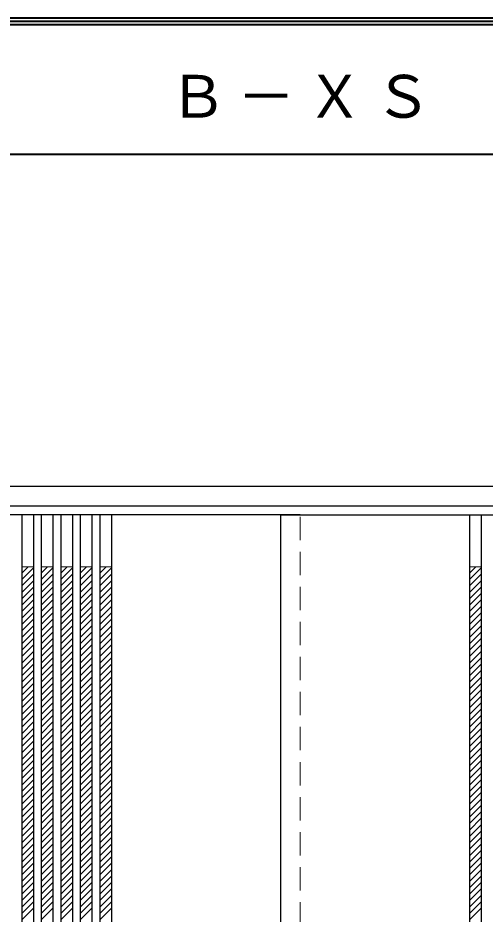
# Model space of a CAD drawing. Units: millimetres, scale not verified. Extents: x -6000 to 5700, y -4307 to 4175.
# Drawn here: x -3130 to -2410, y 2794 to 4175 of the extents above; entities that cross this region are included whole.
import ezdxf

# ---------------------------------------------------------------- set-up
doc = ezdxf.new("R2010")
doc.units = ezdxf.units.MM
doc.header["$LTSCALE"] = 30
doc.linetypes.add('DASHED1', pattern=[1.8, 1.2, -0.6])
for name, color, linetype, lineweight in [('0-2_扉', 4, 'DASHED1', 9), ('0-4_枠', 3, 'Continuous', 25), ('0-A_文字', 7, 'Continuous', 9), ('F-1_枠', 6, 'Continuous', 40)]:
    doc.layers.add(name, color=color, linetype=linetype, lineweight=lineweight)
doc.styles.add('ＭＳ ゴシック', font='')
doc.styles.get('ＭＳ ゴシック').set_extended_font_data('MS Gothic')

msp = doc.modelspace()

# ---------------------------------------------------------------- linework, layer by layer
at = {"layer": '0-2_扉', "color": 3, "linetype": 'Continuous', "lineweight": 25}
for p, q in [((-2695, 3409), (-3505, 3409)), ((-3124, 3409), (-3124, 1426)), ((-3106, 3409), (-3106, 1426)), ((-3094, 3409), (-3094, 1426)), ((-3076, 3409), (-3076, 1426)), ((-3064, 3409), (-3064, 1426)), ((-3046, 3409), (-3046, 1426)), ((-3034, 3409), (-3034, 1426)), ((-3016, 3409), (-3016, 1426)), ((-3004, 3409), (-3004, 1426)), ((-2986, 3409), (-2986, 1426)), ((-2725, 1426), (-2725, 3409)), ((-2725, 3409), (-1915, 3409)), ((-2434, 3409), (-2434, 1426)), ((-2416, 3409), (-2416, 1426))]:
    msp.add_line(p, q, dxfattribs=at)
at = {"layer": '0-2_扉'}
for p, q in [((-2695, 1426), (-2695, 3409)), ((-3124, 3319.17), (-3114.17, 3329)), ((-3124, 3309.27), (-3106, 3327.27)), ((-3124, 3299.37), (-3106, 3317.37)), ((-3094, 3319.17), (-3084.17, 3329)), ((-3094, 3309.27), (-3076, 3327.27)), ((-3094, 3299.37), (-3076, 3317.37)), ((-3064, 3319.17), (-3054.17, 3329)), ((-3064, 3309.27), (-3046, 3327.27)), ((-3064, 3299.37), (-3046, 3317.37)), ((-3034, 3319.17), (-3024.17, 3329)), ((-3034, 3309.27), (-3016, 3327.27)), ((-3034, 3299.37), (-3016, 3317.37)), ((-3004, 3319.17), (-2994.17, 3329)), ((-3004, 3309.27), (-2986, 3327.27)), ((-3004, 3299.37), (-2986, 3317.37)), ((-2434, 3319.17), (-2424.17, 3329)), ((-2434, 3309.27), (-2416, 3327.27)), ((-2434, 3299.37), (-2416, 3317.37)), ((-3124, 3289.47), (-3106, 3307.47)), ((-3094, 3289.47), (-3076, 3307.47)), ((-3064, 3289.47), (-3046, 3307.47)), ((-3034, 3289.47), (-3016, 3307.47)), ((-3004, 3289.47), (-2986, 3307.47)), ((-2434, 3289.47), (-2416, 3307.47)), ((-3124, 3279.57), (-3106, 3297.57)), ((-3094, 3279.57), (-3076, 3297.57)), ((-3064, 3279.57), (-3046, 3297.57)), ((-3034, 3279.57), (-3016, 3297.57)), ((-3004, 3279.57), (-2986, 3297.57)), ((-2434, 3279.57), (-2416, 3297.57)), ((-3124, 3269.67), (-3106, 3287.67)), ((-3124, 3259.77), (-3106, 3277.77)), ((-3094, 3269.67), (-3076, 3287.67)), ((-3094, 3259.77), (-3076, 3277.77)), ((-3064, 3269.67), (-3046, 3287.67)), ((-3064, 3259.77), (-3046, 3277.77)), ((-3034, 3269.67), (-3016, 3287.67)), ((-3034, 3259.77), (-3016, 3277.77)), ((-3004, 3269.67), (-2986, 3287.67)), ((-3004, 3259.77), (-2986, 3277.77)), ((-2434, 3269.67), (-2416, 3287.67)), ((-2434, 3259.77), (-2416, 3277.77)), ((-3124, 3249.87), (-3106, 3267.87)), ((-3094, 3249.87), (-3076, 3267.87)), ((-3064, 3249.87), (-3046, 3267.87)), ((-3034, 3249.87), (-3016, 3267.87)), ((-3004, 3249.87), (-2986, 3267.87)), ((-2434, 3249.87), (-2416, 3267.87)), ((-3124, 3239.97), (-3106, 3257.97)), ((-3124, 3230.07), (-3106, 3248.07)), ((-3094, 3239.97), (-3076, 3257.97)), ((-3094, 3230.07), (-3076, 3248.07)), ((-3064, 3239.97), (-3046, 3257.97)), ((-3064, 3230.07), (-3046, 3248.07)), ((-3034, 3239.97), (-3016, 3257.97)), ((-3034, 3230.07), (-3016, 3248.07)), ((-3004, 3239.97), (-2986, 3257.97)), ((-3004, 3230.07), (-2986, 3248.07)), ((-2434, 3239.97), (-2416, 3257.97)), ((-2434, 3230.07), (-2416, 3248.07)), ((-3124, 3220.17), (-3106, 3238.17)), ((-3094, 3220.17), (-3076, 3238.17)), ((-3064, 3220.17), (-3046, 3238.17)), ((-3034, 3220.17), (-3016, 3238.17)), ((-3004, 3220.17), (-2986, 3238.17)), ((-2434, 3220.17), (-2416, 3238.17)), ((-3124, 3210.27), (-3106, 3228.27)), ((-3094, 3210.27), (-3076, 3228.27)), ((-3064, 3210.27), (-3046, 3228.27)), ((-3034, 3210.27), (-3016, 3228.27)), ((-3004, 3210.27), (-2986, 3228.27)), ((-2434, 3210.27), (-2416, 3228.27)), ((-3124, 3200.37), (-3106, 3218.37)), ((-3124, 3190.47), (-3106, 3208.47)), ((-3094, 3200.37), (-3076, 3218.37)), ((-3094, 3190.47), (-3076, 3208.47)), ((-3064, 3200.37), (-3046, 3218.37)), ((-3064, 3190.47), (-3046, 3208.47)), ((-3034, 3200.37), (-3016, 3218.37)), ((-3034, 3190.47), (-3016, 3208.47)), ((-3004, 3200.37), (-2986, 3218.37)), ((-3004, 3190.47), (-2986, 3208.47)), ((-2434, 3200.37), (-2416, 3218.37)), ((-2434, 3190.47), (-2416, 3208.47)), ((-3124, 3180.57), (-3106, 3198.57)), ((-3094, 3180.57), (-3076, 3198.57)), ((-3064, 3180.57), (-3046, 3198.57)), ((-3034, 3180.57), (-3016, 3198.57)), ((-3004, 3180.57), (-2986, 3198.57)), ((-2434, 3180.57), (-2416, 3198.57)), ((-3124, 3170.67), (-3106, 3188.67)), ((-3124, 3160.77), (-3106, 3178.77)), ((-3094, 3170.67), (-3076, 3188.67)), ((-3094, 3160.77), (-3076, 3178.77)), ((-3064, 3170.67), (-3046, 3188.67)), ((-3064, 3160.77), (-3046, 3178.77)), ((-3034, 3170.67), (-3016, 3188.67)), ((-3034, 3160.77), (-3016, 3178.77)), ((-3004, 3170.67), (-2986, 3188.67)), ((-3004, 3160.77), (-2986, 3178.77)), ((-2434, 3170.67), (-2416, 3188.67)), ((-2434, 3160.77), (-2416, 3178.77)), ((-3124, 3150.87), (-3106, 3168.87)), ((-3094, 3150.87), (-3076, 3168.87)), ((-3064, 3150.87), (-3046, 3168.87)), ((-3034, 3150.87), (-3016, 3168.87)), ((-3004, 3150.87), (-2986, 3168.87)), ((-2434, 3150.87), (-2416, 3168.87)), ((-3124, 3140.98), (-3106, 3158.98)), ((-3094, 3140.98), (-3076, 3158.98)), ((-3064, 3140.98), (-3046, 3158.98)), ((-3034, 3140.98), (-3016, 3158.98)), ((-3004, 3140.98), (-2986, 3158.98)), ((-2434, 3140.98), (-2416, 3158.98)), ((-3124, 3131.08), (-3106, 3149.08)), ((-3124, 3121.18), (-3106, 3139.18)), ((-3094, 3131.08), (-3076, 3149.08)), ((-3094, 3121.18), (-3076, 3139.18)), ((-3064, 3131.08), (-3046, 3149.08)), ((-3064, 3121.18), (-3046, 3139.18)), ((-3034, 3131.08), (-3016, 3149.08)), ((-3034, 3121.18), (-3016, 3139.18)), ((-3004, 3131.08), (-2986, 3149.08)), ((-3004, 3121.18), (-2986, 3139.18)), ((-2434, 3131.08), (-2416, 3149.08)), ((-2434, 3121.18), (-2416, 3139.18)), ((-3124, 3111.28), (-3106, 3129.28)), ((-3094, 3111.28), (-3076, 3129.28)), ((-3064, 3111.28), (-3046, 3129.28)), ((-3034, 3111.28), (-3016, 3129.28)), ((-3004, 3111.28), (-2986, 3129.28)), ((-2434, 3111.28), (-2416, 3129.28)), ((-3124, 3101.38), (-3106, 3119.38)), ((-3124, 3091.48), (-3106, 3109.48)), ((-3094, 3101.38), (-3076, 3119.38)), ((-3094, 3091.48), (-3076, 3109.48)), ((-3064, 3101.38), (-3046, 3119.38)), ((-3064, 3091.48), (-3046, 3109.48)), ((-3034, 3101.38), (-3016, 3119.38)), ((-3034, 3091.48), (-3016, 3109.48)), ((-3004, 3101.38), (-2986, 3119.38)), ((-3004, 3091.48), (-2986, 3109.48)), ((-2434, 3101.38), (-2416, 3119.38)), ((-2434, 3091.48), (-2416, 3109.48)), ((-3124, 3081.58), (-3106, 3099.58)), ((-3094, 3081.58), (-3076, 3099.58)), ((-3064, 3081.58), (-3046, 3099.58)), ((-3034, 3081.58), (-3016, 3099.58)), ((-3004, 3081.58), (-2986, 3099.58)), ((-2434, 3081.58), (-2416, 3099.58)), ((-3124, 3071.68), (-3106, 3089.68)), ((-3094, 3071.68), (-3076, 3089.68)), ((-3064, 3071.68), (-3046, 3089.68)), ((-3034, 3071.68), (-3016, 3089.68)), ((-3004, 3071.68), (-2986, 3089.68)), ((-2434, 3071.68), (-2416, 3089.68)), ((-3124, 3061.78), (-3106, 3079.78)), ((-3124, 3051.88), (-3106, 3069.88)), ((-3094, 3061.78), (-3076, 3079.78)), ((-3094, 3051.88), (-3076, 3069.88)), ((-3064, 3061.78), (-3046, 3079.78)), ((-3064, 3051.88), (-3046, 3069.88)), ((-3034, 3061.78), (-3016, 3079.78)), ((-3034, 3051.88), (-3016, 3069.88)), ((-3004, 3061.78), (-2986, 3079.78)), ((-3004, 3051.88), (-2986, 3069.88)), ((-2434, 3061.78), (-2416, 3079.78)), ((-2434, 3051.88), (-2416, 3069.88)), ((-3124, 3041.98), (-3106, 3059.98)), ((-3094, 3041.98), (-3076, 3059.98)), ((-3064, 3041.98), (-3046, 3059.98)), ((-3034, 3041.98), (-3016, 3059.98)), ((-3004, 3041.98), (-2986, 3059.98)), ((-2434, 3041.98), (-2416, 3059.98)), ((-3124, 3032.08), (-3106, 3050.08)), ((-3124, 3022.18), (-3106, 3040.18)), ((-3094, 3032.08), (-3076, 3050.08)), ((-3094, 3022.18), (-3076, 3040.18)), ((-3064, 3032.08), (-3046, 3050.08)), ((-3064, 3022.18), (-3046, 3040.18)), ((-3034, 3032.08), (-3016, 3050.08)), ((-3034, 3022.18), (-3016, 3040.18)), ((-3004, 3032.08), (-2986, 3050.08)), ((-3004, 3022.18), (-2986, 3040.18)), ((-2434, 3032.08), (-2416, 3050.08)), ((-2434, 3022.18), (-2416, 3040.18)), ((-3124, 3012.28), (-3106, 3030.28)), ((-3094, 3012.28), (-3076, 3030.28)), ((-3064, 3012.28), (-3046, 3030.28)), ((-3034, 3012.28), (-3016, 3030.28)), ((-3004, 3012.28), (-2986, 3030.28)), ((-2434, 3012.28), (-2416, 3030.28)), ((-3124, 3002.38), (-3106, 3020.38)), ((-3094, 3002.38), (-3076, 3020.38)), ((-3064, 3002.38), (-3046, 3020.38)), ((-3034, 3002.38), (-3016, 3020.38)), ((-3004, 3002.38), (-2986, 3020.38)), ((-2434, 3002.38), (-2416, 3020.38)), ((-3124, 2992.48), (-3106, 3010.48)), ((-3124, 2982.58), (-3106, 3000.58)), ((-3094, 2992.48), (-3076, 3010.48)), ((-3094, 2982.58), (-3076, 3000.58)), ((-3064, 2992.48), (-3046, 3010.48)), ((-3064, 2982.58), (-3046, 3000.58)), ((-3034, 2992.48), (-3016, 3010.48)), ((-3034, 2982.58), (-3016, 3000.58)), ((-3004, 2992.48), (-2986, 3010.48)), ((-3004, 2982.58), (-2986, 3000.58)), ((-2434, 2992.48), (-2416, 3010.48)), ((-2434, 2982.58), (-2416, 3000.58)), ((-3124, 2972.68), (-3106, 2990.68)), ((-3094, 2972.68), (-3076, 2990.68)), ((-3064, 2972.68), (-3046, 2990.68)), ((-3034, 2972.68), (-3016, 2990.68)), ((-3004, 2972.68), (-2986, 2990.68)), ((-2434, 2972.68), (-2416, 2990.68)), ((-3124, 2962.78), (-3106, 2980.78)), ((-3124, 2952.89), (-3106, 2970.89)), ((-3094, 2962.78), (-3076, 2980.78)), ((-3094, 2952.89), (-3076, 2970.89)), ((-3064, 2962.78), (-3046, 2980.78)), ((-3064, 2952.89), (-3046, 2970.89)), ((-3034, 2962.78), (-3016, 2980.78)), ((-3034, 2952.89), (-3016, 2970.89)), ((-3004, 2962.78), (-2986, 2980.78)), ((-3004, 2952.89), (-2986, 2970.89)), ((-2434, 2962.78), (-2416, 2980.78)), ((-2434, 2952.89), (-2416, 2970.89)), ((-3124, 2942.99), (-3106, 2960.99)), ((-3094, 2942.99), (-3076, 2960.99)), ((-3064, 2942.99), (-3046, 2960.99)), ((-3034, 2942.99), (-3016, 2960.99)), ((-3004, 2942.99), (-2986, 2960.99)), ((-2434, 2942.99), (-2416, 2960.99)), ((-3124, 2933.09), (-3106, 2951.09)), ((-3094, 2933.09), (-3076, 2951.09)), ((-3064, 2933.09), (-3046, 2951.09)), ((-3034, 2933.09), (-3016, 2951.09)), ((-3004, 2933.09), (-2986, 2951.09)), ((-2434, 2933.09), (-2416, 2951.09)), ((-3124, 2923.19), (-3106, 2941.19)), ((-3124, 2913.29), (-3106, 2931.29)), ((-3094, 2923.19), (-3076, 2941.19)), ((-3094, 2913.29), (-3076, 2931.29)), ((-3064, 2923.19), (-3046, 2941.19)), ((-3064, 2913.29), (-3046, 2931.29)), ((-3034, 2923.19), (-3016, 2941.19)), ((-3034, 2913.29), (-3016, 2931.29)), ((-3004, 2923.19), (-2986, 2941.19)), ((-3004, 2913.29), (-2986, 2931.29)), ((-2434, 2923.19), (-2416, 2941.19)), ((-2434, 2913.29), (-2416, 2931.29)), ((-3124, 2903.39), (-3106, 2921.39)), ((-3094, 2903.39), (-3076, 2921.39)), ((-3064, 2903.39), (-3046, 2921.39)), ((-3034, 2903.39), (-3016, 2921.39)), ((-3004, 2903.39), (-2986, 2921.39)), ((-2434, 2903.39), (-2416, 2921.39)), ((-3124, 2893.49), (-3106, 2911.49)), ((-3124, 2883.59), (-3106, 2901.59)), ((-3094, 2893.49), (-3076, 2911.49)), ((-3094, 2883.59), (-3076, 2901.59)), ((-3064, 2893.49), (-3046, 2911.49)), ((-3064, 2883.59), (-3046, 2901.59)), ((-3034, 2893.49), (-3016, 2911.49)), ((-3034, 2883.59), (-3016, 2901.59)), ((-3004, 2893.49), (-2986, 2911.49)), ((-3004, 2883.59), (-2986, 2901.59)), ((-2434, 2893.49), (-2416, 2911.49)), ((-2434, 2883.59), (-2416, 2901.59)), ((-3124, 2873.69), (-3106, 2891.69)), ((-3094, 2873.69), (-3076, 2891.69)), ((-3064, 2873.69), (-3046, 2891.69)), ((-3034, 2873.69), (-3016, 2891.69)), ((-3004, 2873.69), (-2986, 2891.69)), ((-2434, 2873.69), (-2416, 2891.69)), ((-3124, 2863.79), (-3106, 2881.79)), ((-3094, 2863.79), (-3076, 2881.79)), ((-3064, 2863.79), (-3046, 2881.79)), ((-3034, 2863.79), (-3016, 2881.79)), ((-3004, 2863.79), (-2986, 2881.79)), ((-2434, 2863.79), (-2416, 2881.79)), ((-3124, 2853.89), (-3106, 2871.89)), ((-3124, 2843.99), (-3106, 2861.99)), ((-3094, 2853.89), (-3076, 2871.89)), ((-3094, 2843.99), (-3076, 2861.99)), ((-3064, 2853.89), (-3046, 2871.89)), ((-3064, 2843.99), (-3046, 2861.99)), ((-3034, 2853.89), (-3016, 2871.89)), ((-3034, 2843.99), (-3016, 2861.99)), ((-3004, 2853.89), (-2986, 2871.89)), ((-3004, 2843.99), (-2986, 2861.99)), ((-2434, 2853.89), (-2416, 2871.89)), ((-2434, 2843.99), (-2416, 2861.99)), ((-3124, 2834.09), (-3106, 2852.09)), ((-3094, 2834.09), (-3076, 2852.09)), ((-3064, 2834.09), (-3046, 2852.09)), ((-3034, 2834.09), (-3016, 2852.09)), ((-3004, 2834.09), (-2986, 2852.09)), ((-2434, 2834.09), (-2416, 2852.09)), ((-3124, 2824.19), (-3106, 2842.19)), ((-3124, 2814.29), (-3106, 2832.29)), ((-3094, 2824.19), (-3076, 2842.19)), ((-3094, 2814.29), (-3076, 2832.29)), ((-3064, 2824.19), (-3046, 2842.19)), ((-3064, 2814.29), (-3046, 2832.29)), ((-3034, 2824.19), (-3016, 2842.19)), ((-3034, 2814.29), (-3016, 2832.29)), ((-3004, 2824.19), (-2986, 2842.19)), ((-3004, 2814.29), (-2986, 2832.29)), ((-2434, 2824.19), (-2416, 2842.19)), ((-2434, 2814.29), (-2416, 2832.29)), ((-3124, 2804.39), (-3106, 2822.39)), ((-3094, 2804.39), (-3076, 2822.39)), ((-3064, 2804.39), (-3046, 2822.39)), ((-3034, 2804.39), (-3016, 2822.39)), ((-3004, 2804.39), (-2986, 2822.39)), ((-2434, 2804.39), (-2416, 2822.39)), ((-3124, 2794.49), (-3106, 2812.49)), ((-3094, 2794.49), (-3076, 2812.49)), ((-3064, 2794.49), (-3046, 2812.49)), ((-3034, 2794.49), (-3016, 2812.49)), ((-3004, 2794.49), (-2986, 2812.49)), ((-2434, 2794.49), (-2416, 2812.49)), ((-3124, 2784.59), (-3106, 2802.59)), ((-3094, 2784.59), (-3076, 2802.59)), ((-3064, 2784.59), (-3046, 2802.59)), ((-3034, 2784.59), (-3016, 2802.59)), ((-3004, 2784.59), (-2986, 2802.59)), ((-2434, 2784.59), (-2416, 2802.59))]:
    msp.add_line(p, q, dxfattribs=at)
at = {"layer": '0-2_扉', "color": 7, "linetype": 'Continuous', "lineweight": 18}
for p, q in [((-3106, 3329), (-3124, 3329)), ((-3076, 3329), (-3094, 3329)), ((-3046, 3329), (-3064, 3329)), ((-3016, 3329), (-3034, 3329)), ((-2986, 3329), (-3004, 3329)), ((-2416, 3329), (-2434, 3329))]:
    msp.add_line(p, q, dxfattribs=at)
at = {"layer": '0-4_枠'}
for p, q in [((-4312, 3453), (-1105, 3453)), ((-4282, 3423), (-1135, 3423))]:
    msp.add_line(p, q, dxfattribs=at)
at = {"layer": 'F-1_枠'}
for p, q in [((-6000, 4175), (5700, 4175)), ((-6000, 4170), (5700, 4170)), ((-6000, 4165), (5700, 4165)), ((-6000, 3965), (5700, 3965))]:
    msp.add_line(p, q, dxfattribs=at)

# ---------------------------------------------------------------- texts
at = {"layer": '0-A_文字', "insert": (-2897.5, 4020), "char_height": 65.98, "attachment_point": 7, "style": 'ＭＳ ゴシック'}
msp.add_mtext('\\T1.17;Ｂ－ＸＳ', dxfattribs=at)

doc.saveas('drawing.dxf')
